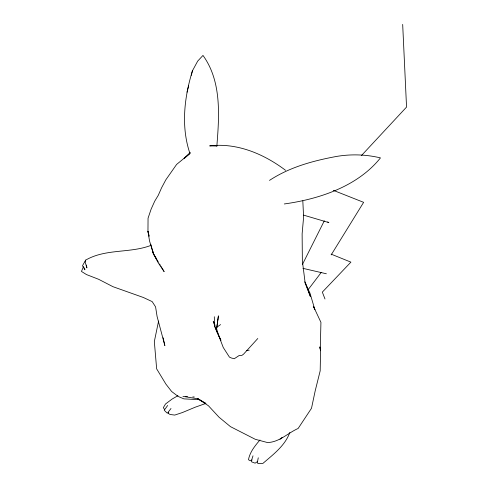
<?xml version="1.0" encoding="UTF-8"?>
<svg xmlns="http://www.w3.org/2000/svg" width="488" height="488" viewBox="0 0 488 488"><rect width="100%" height="100%" fill="white"/><g stroke="black" fill="none" stroke-linecap="round" stroke-linejoin="round"><path stroke-width="0.73" d="M319.86 346.95L320.567 350.762L320.183 370.831L315.181 390.912L311.503 408.267L298.144 428.458C287.761 433.039 279.539 442.128 267.552 442.567L255.236 439.279L230.446 426.634L219.051 417.228L208.443 405.772L197.451 398.452L202.032 401.136M320.274 349.109L320.933 322.361L313.455 306.373L314.876 309.697L310.008 293.203L304.646 281.832L310.478 296.741L304.976 281.582L302.353 260.781L302.127 233.844L303.603 217.117L302.816 200.843M216.812 146.528C219.24 116.065 221.869 81.52 202.984 55.425L197.689 61.116L192.449 70.778L191.278 75.347M192.449 70.778C184.257 97.49 180.834 126.569 189.942 153.519M158.582 321.067L154.33 341.545L156.648 368.837L165.883 384.08L171.642 391.504L178.163 396.445L183.866 398.867L199.543 399.721M150.768 245.452C129.741 253.449 105.676 248.514 85.638 260.122L85.156 262.056L86.901 267.918L86.443 265.082M258.262 457.787L257.261 463.014L258.768 463.6L262.934 463.38C273.201 454.493 285.077 445.678 289.817 432.472M187.02 92.183L188.642 85.839M253.004 455.822L251.296 461.142L251.68 461.886L255.12 463.167L257.31 461.678M83.485 266.613L81.453 271.426L86.449 274.555L98.661 279.307L112.929 286.676L143.381 297.497L152.177 301.608L155.574 306.873L157.099 316.523L164.865 345.62L163.096 337.726M302.444 264.429L324.3 220.826M85.638 260.122L82.496 265.765L84.9 269.821L84.54 267.857M331.181 254.895L363.627 202.331L333.286 190.32M167.646 405.473L164.224 410.237L167.171 413.092L168.592 412.781M308.062 289.774L321.189 272.499M170.995 408.474L168.031 412.366L168.378 413.476L170.111 414.495L174.753 415.075L182.414 412.543L195.243 407.193L205.802 403.442M259.945 439.999C255.004 445.812 249.874 452.01 248.471 459.739L250.246 460.739L252.107 459.983M257.798 338.501L243.536 354.184L241.938 355.355L239.248 355.459L234.27 358.735L231.44 358.021L229.427 357.106L223.26 347.493L218.581 335.274L216.282 327.637L220.564 324.587M361.394 155.623L406.547 107.073L402.679 24.4M190.296 152.323L184.135 158.527L190.003 153.439L176.595 164.45L165.841 179.81L161.571 187.825L158.271 195.31L154.726 201.166L151.103 209.2L148.053 218.197L147.962 231.251L149.511 240.895L153.385 253.705L158.307 262.953L164.151 271.633L161.071 266.509M280.014 439.334L282.113 437.382M177.968 395.658L172.05 399.092L165.511 403.997L163.34 407.663L164.541 409.481M269.48 180.407C289.561 167.183 313.003 160.796 336.409 156.459C351.085 153.97 365.994 154.422 380.463 157.892C357.698 186.373 319.262 199.104 284.291 203.96M246.403 350.506L249.203 350.195M216.245 146.004L209.681 145.881C237.198 142.563 264.026 154.062 285.608 170.349M185.214 396.5L187.49 396.622M192.797 396.915L194.316 396.994M182.939 396.378L197.762 398.787L203.435 402.057M302.932 268.345L326.356 273.768M303.603 215.129L328.906 222.607L327.686 221.906M331.151 254.144L350.909 262.135L322.336 292.117L324.99 298.991M204.692 402.789L205.954 403.515M203.337 401.905L205.302 403.051M156.459 258.823L153.385 253.705L150.829 244.433M159.533 263.947L160.302 265.228M158.368 262.135L153.385 253.705L152.335 249.356M213.543 321.921L215.116 325.386M213.226 321.226L216.66 331.407L220.93 340.337L214.555 326.356L214.305 316.73M149.011 235.594L147.962 231.251L149.078 236.375M319.872 347.127L320.567 350.762M217.886 319.61L216.519 329.498L218.417 315.864L217.886 319.61"/></g></svg>
